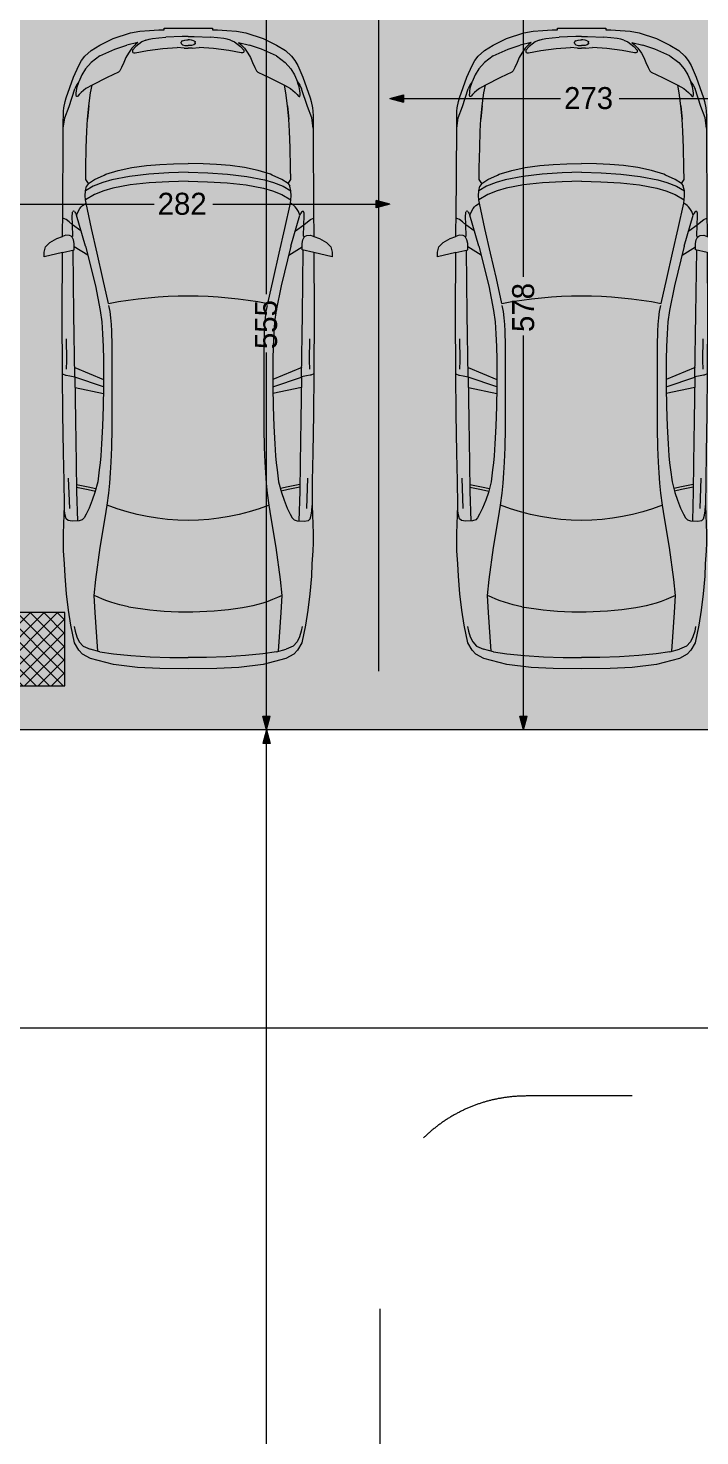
# Model space of a CAD drawing. Header units: millimetres. Extents: x 635850 to 824661, y -5878409 to -5774454.
# Drawn here: x 755954 to 760541, y -5798072 to -5788461 of the extents above; entities that cross this region are included whole.
import ezdxf

# ---------------------------------------------------------------- set-up
doc = ezdxf.new("R2010")
doc.units = ezdxf.units.MM
doc.header["$MEASUREMENT"] = 0
doc.linetypes.add('A - Long Dashed', pattern=[2750, 1500, -1250])
for name, color, linetype, lineweight, true_color in [('2D Drafting - General_Pen_No__241', 7, 'Continuous', 13, 0xe8e8e8), ('A - Ndertesa 1 - Veturat_Pen_No__102', 7, 'Continuous', 13, 0xcccccc), ('A - Ndertesa 7 - Ndertesa 4 - Dimensionimi Bazik_Pen_No__102', 7, 'Continuous', 13, 0xcccccc), ('A - Ndertesa 7 - Ndertesa 4 - Dimensionimi Bazik_Pen_No__82', 7, 'Continuous', 20, 0xaaaaaa), ('A - Ndertesa 7 - Veturat_Pen_No__102', 7, 'Continuous', 13, 0xcccccc), ('A - Situacioni_Pen_No__249', 7, 'Continuous', 13, 0xe8e8e8), ('A - Situacioni_Pen_No__82', 7, 'Continuous', 20, 0xaaaaaa)]:
    doc.layers.add(name, color=color, linetype=linetype, lineweight=lineweight, true_color=true_color)
doc.layers.add('A - Ndertesa 7 - Ndertesa 4 - Dimensionimi Bazik', color=7, linetype='Continuous')
doc.layers.add('A - Ndertesa 7 - Shtyllat', color=7, linetype='Continuous')
doc.layers.add('A - Ndertesa 7 - Shtyllat_Pen_No__1', color=7, linetype='Continuous', lineweight=13)
doc.layers.add('A - Ndertesa 7 - Shtyllat_Pen_No__101', color=252, linetype='Continuous', lineweight=13)
doc.styles.add('GENERATED_STYLE_1', font='GOTHIC.TTF')
doc.dimstyles.new('GENERATED_STYLE__1', dxfattribs={"dimtxt": 150, "dimasz": 91.78744, "dimexe": 0.18, "dimexo": 0.0625, "dimgap": 0, "dimtad": 0, "dimdec": 0, "dimlfac": 0.1, "dimzin": 0, "dimdsep": 46, "dimtxsty": 'GENERATED_STYLE_1', "dimblk": 'ARROWHEAD_5', "dimblk1": 'ARROWHEAD_5', "dimblk2": 'ARROWHEAD_5', "dimcen": 0.09, "dimse1": 1, "dimse2": 1, "dimclrd": 256, "dimclre": 256, "dimclrt": 256, "dimadec": 0, "dimazin": 0, "dimtfac": 1, "dimtdec": 4, "dimtmove": 0, "dimatfit": 3, "dimfxl": 0, "dimtolj": 1, "dimtzin": 0, "dimarcsym": 0})
doc.dimstyles.new('GENERATED_STYLE__2', dxfattribs={"dimtxt": 150, "dimasz": 91.78744, "dimexe": 0.18, "dimexo": 0.0625, "dimgap": 0, "dimtad": 0, "dimtih": 1, "dimtoh": 1, "dimdec": 0, "dimlfac": 0.1, "dimzin": 0, "dimdsep": 46, "dimtxsty": 'GENERATED_STYLE_1', "dimblk": 'ARROWHEAD_5', "dimblk1": 'ARROWHEAD_5', "dimblk2": 'ARROWHEAD_5', "dimcen": 0.09, "dimse1": 1, "dimse2": 1, "dimclrd": 256, "dimclre": 256, "dimclrt": 256, "dimadec": 0, "dimazin": 0, "dimtfac": 1, "dimtdec": 4, "dimtmove": 0, "dimatfit": 3, "dimfxl": 0, "dimtolj": 1, "dimtzin": 0, "dimarcsym": 0})

# ---------------------------------------------------------------- blocks, each defined once
blk = doc.blocks.new('Column_287', base_point=(755405, -5792701.4))
at = {"layer": 'A - Ndertesa 7 - Shtyllat_Pen_No__101', "linetype": 'Continuous', "lineweight": 13}
h = blk.add_hatch(dxfattribs=at)
h.set_pattern_fill('Concrete_Block', color=252, style=0, pattern_type=2)
h.set_pattern_definition([(45, (664183.82, -5827429.525), (-45.96194, 45.96194), []), (135, (664183.82, -5827429.525), (45.96194, 45.96194), [])])
h.paths.add_polyline_path([(754605, -5792451.4), (754605, -5792951.4), (756205, -5792951.4), (756205, -5792451.4)])
at = {"layer": 'A - Ndertesa 7 - Shtyllat_Pen_No__1', "color": 7, "linetype": 'Continuous', "lineweight": 13, "flags": 128}
blk.add_lwpolyline([(754605, -5792451.4), (754605, -5792951.4), (756205, -5792951.4), (756205, -5792451.4)], close=True, dxfattribs=at)
blk = doc.blocks.new('Car 05 25')
at = {"layer": 'A - Ndertesa 1 - Veturat_Pen_No__102', "color": 254, "linetype": 'Continuous', "lineweight": 13, "true_color": 0xcccccc}
for p, q in [((-626.6, 772.5), (-664.9, 761)), ((-594.9, 778.5), (-626.6, 772.5)), ((124.6, 791.4), (129, 820.5)), ((125.7, 743.9), (124.6, 791.4)), ((129, 820.5), (138.9, 832.4)), ((138.9, 832.4), (165.2, 840.3)), ((165.2, 840.3), (194.7, 844.3)), ((194.7, 844.3), (230.8, 845.5)), ((210.9, 809.2), (418.1, 816.2)), ((813.6, 769.3), (522, 764.7)), ((1108.6, 774), (813.6, 769.3)), ((1036.3, 772.8), (996.5, 578.8)), ((1042, 578), (1107.6, 774)), ((1173.3, 774.9), (1090.3, 577.9)), ((1115.1, 808.9), (1108.6, 774)), ((1108.6, 774), (1537.6, 780)), ((1119.5, 833.3), (1115.1, 808.9)), ((1120.2, 836.3), (1119.5, 833.3)), ((1120.7, 838.2), (1120.2, 836.3)), ((1129.9, 858.5), (1120.7, 838.2)), ((1162.6, 830.5), (1220.1, 829.1)), ((1220.1, 829.1), (1369.7, 831.5)), ((1537.6, 780), (1975, 786.1)), ((1939.2, 686.2), (1995.9, 777.4)), ((1957.8, 858.1), (1977.2, 777.4)), ((1977.2, 777.4), (2019.6, 777.4)), ((2019.6, 777.4), (2044.5, 783.1)), ((2044.5, 783.1), (2063.4, 792.3)), ((2063.4, 792.3), (2070.4, 799.9)), ((2068.7, 787.7), (2065.4, 794.5)), ((2075.3, 835.7), (2067.9, 857.7)), ((2068.7, 787.7), (2148, 790.5)), ((2070.4, 799.9), (2075.2, 809.4)), ((2075.2, 809.4), (2075.3, 835.7)), ((2106.5, 732.2), (2148, 790.5)), ((2148, 790.5), (2166.8, 813.8)), ((2148, 790.5), (2205.6, 792.2)), ((2166.8, 813.8), (2182.3, 834.1)), ((2182.3, 834.1), (2193.2, 856.5)), ((2205.6, 792.2), (2227.2, 791)), ((2226.6, 769.9), (2213.5, 763)), ((2234.4, 774), (2226.6, 769.9)), ((2227.2, 791), (2232.6, 790)), ((2232.6, 790), (2237.9, 787.3)), ((2238.5, 776.9), (2234.4, 774)), ((2240.8, 784), (2237.9, 787.3)), ((2238.5, 776.9), (2240.9, 780.5)), ((2240.9, 780.5), (2240.8, 784)), ((2808, 852.6), (2876.9, 843.3)), ((2876.9, 843.3), (2954.2, 813.7)), ((2904.1, 832.9), (2905.1, 832.8)), ((2954.2, 813.7), (3075.8, 774.7)), ((3100.5, 763.1), (3075.8, 774.7)), ((-729.4, 716.4), (-750.6, 669.8)), ((-701.1, 743.3), (-729.4, 716.4)), ((-664.9, 761), (-701.1, 743.3)), ((327.4, 761.9), (125.4, 756.5)), ((132.4, 722.8), (125.7, 743.9)), ((146.7, 710.6), (132.4, 722.8)), ((171.3, 696.6), (146.7, 710.6)), ((212.6, 676.5), (171.3, 696.6)), ((266.3, 654.6), (212.6, 676.5)), ((522, 764.7), (327.4, 761.9)), ((339.1, 683.1), (329.6, 633.9)), ((355.3, 762.3), (339.1, 683.1)), ((357.2, 683.4), (346.8, 629.5)), ((373.4, 762.6), (357.2, 683.4)), ((2000.4, 701.6), (1730.4, 633.8)), ((2000.4, 701.6), (2213.5, 763)), ((2122, 660), (2293.8, 697.7)), ((2213.5, 763), (2238.3, 752.2)), ((2238.3, 752.2), (2258.5, 739.7)), ((2258.5, 739.7), (2269, 731.1)), ((2269, 731.1), (2278.8, 722)), ((2278.8, 722), (2293.8, 697.7)), ((2293.8, 697.7), (2317.2, 700.7)), ((2293.8, 697.6), (2293.8, 697.7)), ((2317.2, 700.7), (2345.7, 702.7)), ((2355.1, 639.9), (2317.2, 700.7)), ((2345.7, 702.7), (2378.9, 702)), ((2410.1, 649.1), (2378.9, 702)), ((2378.9, 702), (2410.6, 694.2)), ((2410.6, 694.2), (2410.6, 694.2)), ((2428.7, 681.7), (2410.6, 694.2)), ((2428.7, 681.7), (2457.3, 700)), ((2428.8, 681.7), (2428.7, 681.7)), ((2428.8, 681.7), (2456.7, 639.8)), ((2457.3, 700), (2535.5, 698)), ((2535.4, 698), (2673.2, 695.5)), ((2535.5, 698), (2535.5, 698)), ((2673.2, 695.5), (2787.2, 691.5)), ((2787.2, 691.5), (2868.4, 687.2)), ((2868.4, 687.2), (2959.7, 679)), ((2959.7, 679), (2868.4, 687.2)), ((2959.7, 679), (3047.2, 666.2)), ((3022.5, 758.3), (3023.7, 762.5)), ((3024.5, 753.7), (3022.5, 758.3)), ((3023.7, 762.5), (3034.6, 765.1)), ((3037.9, 743.5), (3024.5, 753.7)), ((3034.6, 765.1), (3046.9, 763.8)), ((3050.6, 730.7), (3037.9, 743.5)), ((3046.9, 763.8), (3060.9, 762.9)), ((3064.5, 714.6), (3050.6, 730.7)), ((3060.9, 762.9), (3089.9, 757.4)), ((3077, 697.8), (3064.5, 714.6)), ((3100, 656.6), (3077, 697.8)), ((3089.9, 757.4), (3108.4, 751.4)), ((3114.1, 753.3), (3100.5, 763.1)), ((3108.4, 751.4), (3122.9, 746.4)), ((3122.9, 746.4), (3114.1, 753.3)), ((3170.1, 726.6), (3122.9, 746.4)), ((3211.7, 701), (3170.1, 726.6)), ((3254.3, 663.2), (3211.7, 701)), ((-768.3, 602.3), (-782.8, 510)), ((-768.3, 602.3), (-750.6, 669.8)), ((-764.3, 617.3), (-665.7, 624)), ((-665.7, 624), (-500.9, 634.2)), ((-500.9, 634.2), (-383, 642)), ((-383, 642), (-274.2, 631.3)), ((-274.2, 631.3), (-56.4, 600.5)), ((-56.4, 600.5), (145.9, 566.6)), ((319.5, 636.4), (266.3, 654.6)), ((392.7, 617.8), (319.5, 636.4)), ((474.8, 607.1), (392.7, 617.8)), ((521.3, 601.6), (474.8, 607.1)), ((570, 596.8), (521.3, 601.6)), ((652.6, 591), (570, 596.8)), ((772.8, 585), (652.6, 591)), ((907.3, 580.3), (772.8, 585)), ((1042, 578), (907.3, 580.3)), ((1227.8, 577.5), (1042, 578)), ((1316.1, 580.5), (1227.8, 577.5)), ((1403, 584.4), (1316.1, 580.5)), ((1483.9, 590.1), (1403, 584.4)), ((1562, 600.6), (1483.9, 590.1)), ((1730.4, 633.8), (1562, 600.6)), ((1610.7, 544.1), (1779.6, 581.8)), ((1779.6, 581.8), (1952.8, 621.3)), ((1952.8, 621.3), (2122, 660)), ((2379.8, 575.4), (2355.1, 639.9)), ((2436, 583.2), (2410.1, 649.1)), ((2453.6, 521.6), (2436, 583.2)), ((2456.7, 639.8), (2487.2, 574.3)), ((3047.2, 666.2), (3100, 656.6)), ((3152.9, 553.9), (3100, 656.6)), ((3301.9, 602.8), (3254.3, 663.2)), ((3301.9, 602.8), (3346, 501.4)), ((-782.8, 510), (-794.5, 390.6)), ((145.9, 566.6), (233.3, 552.3)), ((233.3, 552.3), (315.3, 541.4)), ((315.3, 541.4), (384.3, 535.1)), ((384.3, 535.1), (454.2, 530.4)), ((454.2, 530.4), (526.2, 526.3)), ((526.2, 526.3), (627.7, 521.8)), ((627.7, 521.8), (756.8, 518.1)), ((756.8, 518.1), (1322.6, 518.1)), ((1322.6, 518.1), (1420.5, 521.7)), ((1420.5, 521.7), (1466.6, 524)), ((1466.6, 524), (1510.9, 527.6)), ((1510.9, 527.6), (1554.3, 533.1)), ((1554.3, 533.1), (1596.8, 541)), ((1597.3, 541.2), (1596.7, 540.9)), ((2397.3, 514.3), (2379.8, 575.4)), ((2419.3, 395.7), (2397.3, 514.3)), ((2477.6, 401.1), (2453.6, 521.6)), ((2487.2, 574.3), (2491.8, 562)), ((2491.8, 562), (2517.9, 477)), ((3189.6, 475.6), (3152.9, 553.9)), ((3346, 501.4), (3374.3, 419.6)), ((-794.5, 390.6), (-802.4, 258.7)), ((2433.7, 266.1), (2419.3, 395.7)), ((2493.9, 269.1), (2477.6, 401.1)), ((2517.9, 477), (2537.5, 384.1)), ((3199.4, 466.8), (3189.6, 475.6)), ((3220.7, 454.4), (3199.4, 466.8)), ((3256.1, 439.2), (3220.7, 454.4)), ((3288.4, 425.1), (3256.1, 439.2)), ((3319.4, 408.4), (3288.4, 425.1)), ((3353.5, 384.3), (3319.4, 408.4)), ((3391.1, 344.2), (3374.3, 419.6)), ((2537.5, 384.1), (2551.5, 285.6)), ((3321.2, 370.5), (3321, 362.1)), ((3321, 362.1), (3338.3, 276.9)), ((3324.7, 377.3), (3321.2, 370.5)), ((3328.3, 379.6), (3324.7, 377.3)), ((3338.5, 379.5), (3328.3, 379.6)), ((3363.6, 357.8), (3338.5, 379.5)), ((3377.2, 360), (3353.5, 384.3)), ((3396.7, 315.8), (3363.6, 357.8)), ((3391.1, 344.2), (3377.2, 360)), ((3408.1, 289.4), (3396.7, 315.8)), ((3408.1, 289.4), (3413.8, 267.3)), ((-802.4, 258.7), (-806.8, 124.9)), ((2441.6, 132), (2433.7, 266.1)), ((2503.1, 133.2), (2493.9, 269.1)), ((2551.5, 285.6), (2559.7, 193.7)), ((2559.7, 193.7), (2564.4, 101.2)), ((3338.3, 276.9), (3351.9, 172.7)), ((3413.8, 267.3), (3418.5, 242.9)), ((3418.5, 242.9), (3424, 200.7)), ((3424, 200.7), (3427.7, 152)), ((-806.8, 124.9), (-808, 0)), ((2444, 0), (2441.6, 132)), ((2506, 0), (2503.1, 133.2)), ((2564.4, 101.2), (2566, 0)), ((3351.9, 172.7), (3358.3, 75.9)), ((3432.4, 40), (3427.7, 152)), ((-806.8, -124.9), (-808, 0)), ((2444, 0), (2441.6, -132)), ((2564.4, -101.2), (2566, 0)), ((3354, 27.9), (3358.3, 75.9)), ((3354, 27.9), (3354, -0.8)), ((3354, -27.9), (3354, 0.8)), ((3370.9, 11.7), (3370.3, -0.8)), ((3370.9, -11.7), (3370.3, 0.8)), ((3372.5, 23.7), (3370.9, 11.7)), ((3376.3, 39), (3372.5, 23.7)), ((3382, 46.6), (3376.3, 39)), ((3386.2, 48.4), (3382, 46.6)), ((3386.2, 48.4), (3394.3, 48.4)), ((3398.5, 46.6), (3394.3, 48.4)), ((3404.2, 39), (3398.5, 46.6)), ((3404.2, 39), (3408, 23.7)), ((3408, 23.7), (3409.8, 8.1)), ((3409.8, 8.1), (3409.8, 0)), ((3431.8, 57.4), (3431.8, 56.8)), ((3432, 0), (3432.4, 40)), ((3432, 0), (3432.4, -40)), ((2506, 0), (2503.1, -133.2)), ((3351.9, -172.7), (3358.3, -75.9)), ((3354, -27.9), (3358.3, -75.9)), ((3372.5, -23.7), (3370.9, -11.7)), ((3376.3, -39), (3372.5, -23.7)), ((3382, -46.6), (3376.3, -39)), ((3386.2, -48.4), (3382, -46.6)), ((3386.2, -48.4), (3394.3, -48.4)), ((3398.5, -46.6), (3394.3, -48.4)), ((3404.2, -39), (3398.5, -46.6)), ((3404.2, -39), (3408, -23.7)), ((3408, -23.7), (3409.8, -8.1)), ((3409.8, -8.1), (3409.8, 0)), ((3432.4, -40), (3427.7, -152)), ((3431.8, -57.4), (3431.8, -56.8)), ((-802.4, -258.7), (-806.8, -124.9)), ((2441.6, -132), (2433.7, -266.1)), ((2503.1, -133.2), (2493.9, -269.1)), ((2559.7, -193.7), (2564.4, -101.2)), ((3338.3, -276.9), (3351.9, -172.7)), ((3424, -200.7), (3427.7, -152)), ((-794.5, -390.6), (-802.4, -258.7)), ((2433.7, -266.1), (2419.3, -395.7)), ((2493.9, -269.1), (2477.6, -401.1)), ((2537.5, -384.1), (2551.5, -285.6)), ((2551.5, -285.6), (2559.7, -193.7)), ((3321, -362.1), (3338.3, -276.9)), ((3408.1, -289.4), (3413.8, -267.3)), ((3413.8, -267.3), (3418.5, -242.9)), ((3418.5, -242.9), (3424, -200.7)), ((2517.9, -477), (2537.5, -384.1)), ((3353.5, -384.3), (3319.4, -408.4)), ((3321.2, -370.5), (3321, -362.1)), ((3324.7, -377.3), (3321.2, -370.5)), ((3328.3, -379.6), (3324.7, -377.3)), ((3338.5, -379.5), (3328.3, -379.6)), ((3363.6, -357.8), (3338.5, -379.5)), ((3377.2, -360), (3353.5, -384.3)), ((3396.7, -315.8), (3363.6, -357.8)), ((3391.1, -344.2), (3374.3, -419.6)), ((3391.1, -344.2), (3377.2, -360)), ((3408.1, -289.4), (3396.7, -315.8)), ((-782.8, -510), (-794.5, -390.6)), ((2419.3, -395.7), (2397.3, -514.3)), ((2477.6, -401.1), (2453.6, -521.6)), ((2491.8, -562), (2517.9, -477)), ((3189.6, -475.6), (3152.9, -553.9)), ((3199.4, -466.8), (3189.6, -475.6)), ((3220.7, -454.4), (3199.4, -466.8)), ((3256.1, -439.2), (3220.7, -454.4)), ((3288.4, -425.1), (3256.1, -439.2)), ((3319.4, -408.4), (3288.4, -425.1)), ((3346, -501.4), (3374.3, -419.6)), ((-768.3, -602.3), (-782.8, -510)), ((-56.4, -600.5), (145.9, -566.6)), ((145.9, -566.6), (233.3, -552.3)), ((233.3, -552.3), (315.3, -541.4)), ((315.3, -541.4), (384.3, -535.1)), ((384.3, -535.1), (454.2, -530.4)), ((454.2, -530.4), (526.2, -526.3)), ((526.2, -526.3), (627.7, -521.8)), ((627.7, -521.8), (756.8, -518.1)), ((756.8, -518.1), (1322.6, -518.1)), ((1322.6, -518.1), (1420.5, -521.7)), ((1420.5, -521.7), (1466.6, -524)), ((1466.6, -524), (1510.9, -527.6)), ((1510.9, -527.6), (1554.3, -533.1)), ((1554.3, -533.1), (1596.8, -541)), ((1597.3, -541.2), (1596.7, -540.9)), ((1610.7, -544.1), (1779.6, -581.8)), ((2379.8, -575.4), (2355.1, -639.9)), ((2397.3, -514.3), (2379.8, -575.4)), ((2453.6, -521.6), (2436, -583.2)), ((2456.7, -639.8), (2487.2, -574.3)), ((2487.2, -574.3), (2491.8, -562)), ((3152.9, -553.9), (3100, -656.6)), ((3301.9, -602.8), (3346, -501.4)), ((-768.3, -602.3), (-750.6, -669.8)), ((-764.3, -617.3), (-665.7, -624)), ((-729.4, -716.4), (-750.6, -669.8)), ((-665.7, -624), (-500.9, -634.2)), ((-500.9, -634.2), (-383, -642)), ((-383, -642), (-274.2, -631.3)), ((-274.2, -631.3), (-56.4, -600.5)), ((266.3, -654.6), (212.6, -676.5)), ((319.5, -636.4), (266.3, -654.6)), ((392.7, -617.8), (319.5, -636.4)), ((339.1, -683.1), (329.6, -633.9)), ((357.2, -683.4), (346.8, -629.5)), ((474.8, -607.1), (392.7, -617.8)), ((521.3, -601.6), (474.8, -607.1)), ((570, -596.8), (521.3, -601.6)), ((652.6, -591), (570, -596.8)), ((772.8, -585), (652.6, -591)), ((907.3, -580.3), (772.8, -585)), ((1042, -578), (907.3, -580.3)), ((1036.3, -772.8), (996.5, -578.8)), ((1227.8, -577.5), (1042, -578)), ((1042, -578), (1107.6, -774)), ((1173.3, -774.9), (1090.3, -577.9)), ((1316.1, -580.5), (1227.8, -577.5)), ((1403, -584.4), (1316.1, -580.5)), ((1483.9, -590.1), (1403, -584.4)), ((1562, -600.6), (1483.9, -590.1)), ((1730.4, -633.8), (1562, -600.6)), ((2000.4, -701.6), (1730.4, -633.8)), ((1779.6, -581.8), (1952.8, -621.3)), ((1952.8, -621.3), (2122, -660)), ((2122, -660), (2293.8, -697.7)), ((2355.1, -639.9), (2317.2, -700.7)), ((2410.1, -649.1), (2378.9, -702)), ((2436, -583.2), (2410.1, -649.1)), ((2428.8, -681.7), (2456.7, -639.8)), ((2959.7, -679), (3047.2, -666.2)), ((3047.2, -666.2), (3100, -656.6)), ((3100, -656.6), (3077, -697.8)), ((3254.3, -663.2), (3211.7, -701)), ((3301.9, -602.8), (3254.3, -663.2)), ((-701.1, -743.3), (-729.4, -716.4)), ((-664.9, -761), (-701.1, -743.3)), ((-626.6, -772.5), (-664.9, -761)), ((125.7, -743.9), (124.6, -791.4)), ((327.4, -761.9), (125.4, -756.5)), ((132.4, -722.8), (125.7, -743.9)), ((146.7, -710.6), (132.4, -722.8)), ((171.3, -696.6), (146.7, -710.6)), ((212.6, -676.5), (171.3, -696.6)), ((522, -764.7), (327.4, -761.9)), ((355.3, -762.3), (339.1, -683.1)), ((373.4, -762.6), (357.2, -683.4)), ((813.6, -769.3), (522, -764.7)), ((1939.2, -686.2), (1995.9, -777.4)), ((2000.4, -701.6), (2213.5, -763)), ((2106.5, -732.2), (2148, -790.5)), ((2213.5, -763), (2238.3, -752.2)), ((2226.6, -769.9), (2213.5, -763)), ((2238.3, -752.2), (2258.5, -739.7)), ((2258.5, -739.7), (2269, -731.1)), ((2269, -731.1), (2278.8, -722)), ((2278.8, -722), (2293.8, -697.7)), ((2293.8, -697.6), (2293.8, -697.7)), ((2293.8, -697.7), (2317.2, -700.7)), ((2317.2, -700.7), (2345.7, -702.7)), ((2345.7, -702.7), (2378.9, -702)), ((2378.9, -702), (2410.6, -694.2)), ((2428.7, -681.7), (2410.6, -694.2)), ((2410.6, -694.2), (2410.6, -694.2)), ((2428.8, -681.7), (2428.7, -681.7)), ((2428.7, -681.7), (2457.3, -700)), ((2457.3, -700), (2535.5, -698)), ((2535.4, -698), (2673.2, -695.5)), ((2535.5, -698), (2535.5, -698)), ((2673.2, -695.5), (2787.2, -691.5)), ((2787.2, -691.5), (2868.4, -687.2)), ((2868.4, -687.2), (2959.7, -679)), ((2959.7, -679), (2868.4, -687.2)), ((3024.5, -753.7), (3022.5, -758.3)), ((3022.5, -758.3), (3023.7, -762.5)), ((3023.7, -762.5), (3034.6, -765.1)), ((3037.9, -743.5), (3024.5, -753.7)), ((3034.6, -765.1), (3046.9, -763.8)), ((3050.6, -730.7), (3037.9, -743.5)), ((3046.9, -763.8), (3060.9, -762.9)), ((3064.5, -714.6), (3050.6, -730.7)), ((3060.9, -762.9), (3089.9, -757.4)), ((3077, -697.8), (3064.5, -714.6)), ((3100.5, -763.1), (3075.8, -774.7)), ((3089.9, -757.4), (3108.4, -751.4)), ((3114.1, -753.3), (3100.5, -763.1)), ((3108.4, -751.4), (3122.9, -746.4)), ((3122.9, -746.4), (3114.1, -753.3)), ((3170.1, -726.6), (3122.9, -746.4)), ((3211.7, -701), (3170.1, -726.6)), ((-594.9, -778.5), (-626.6, -772.5)), ((124.6, -791.4), (129, -820.5)), ((129, -820.5), (138.9, -832.4)), ((138.9, -832.4), (165.2, -840.3)), ((165.2, -840.3), (194.7, -844.3)), ((194.7, -844.3), (230.8, -845.5)), ((210.9, -809.2), (418.1, -816.2)), ((1108.6, -774), (813.6, -769.3)), ((1108.6, -774), (1537.6, -780)), ((1115.1, -808.9), (1108.6, -774)), ((1119.5, -833.3), (1115.1, -808.9)), ((1120.2, -836.3), (1119.5, -833.3)), ((1120.7, -838.2), (1120.2, -836.3)), ((1129.9, -858.5), (1120.7, -838.2)), ((1162.6, -830.5), (1220.1, -829.1)), ((1220.1, -829.1), (1369.7, -831.5)), ((1537.6, -780), (1975, -786.1)), ((1957.8, -858.1), (1977.2, -777.4)), ((1977.2, -777.4), (2019.6, -777.4)), ((2019.6, -777.4), (2044.5, -783.1)), ((2044.5, -783.1), (2063.4, -792.3)), ((2063.4, -792.3), (2070.4, -799.9)), ((2068.7, -787.7), (2065.4, -794.5)), ((2075.3, -835.7), (2067.9, -857.7)), ((2068.7, -787.7), (2148, -790.5)), ((2070.4, -799.9), (2075.2, -809.4)), ((2075.2, -809.4), (2075.3, -835.7)), ((2148, -790.5), (2166.8, -813.8)), ((2148, -790.5), (2205.6, -792.2)), ((2166.8, -813.8), (2182.3, -834.1)), ((2182.3, -834.1), (2193.2, -856.5)), ((2205.6, -792.2), (2227.2, -791)), ((2234.4, -774), (2226.6, -769.9)), ((2227.2, -791), (2232.6, -790)), ((2232.6, -790), (2237.9, -787.3)), ((2238.5, -776.9), (2234.4, -774)), ((2240.8, -784), (2237.9, -787.3)), ((2238.5, -776.9), (2240.9, -780.5)), ((2240.9, -780.5), (2240.8, -784)), ((2808, -852.6), (2876.9, -843.3)), ((2876.9, -843.3), (2954.2, -813.7)), ((2954.2, -813.7), (3075.8, -774.7))]:
    blk.add_line(p, q, dxfattribs=at)
at = {"layer": 'A - Ndertesa 1 - Veturat_Pen_No__102', "color": 254, "linetype": 'Continuous', "lineweight": 13, "true_color": 0xcccccc, "flags": 128}
blk.add_lwpolyline([(-483.1, -817.3), (-372.3, -830.2), (-251.8, -841), (-168.2, -844.6), (-78.4, -850.6), (-24, -852.3), (40.3, -852.3), (230.8, -845.5), (400, -847.6), (590.7, -851.7), (856.5, -856.2), (1129.9, -858.5), (1536.1, -860.4), (1957.8, -858.1), (1928.9, -983.2), (1961.1, -983.2), (1996.9, -974.9), (2026.9, -945), (2054.6, -897.6), (2067.9, -857.7), (2119.9, -857.4), (2193.2, -856.5), (2808, -852.6), (2855.7, -852.6), (2891.4, -852.5), (2922.5, -852), (2945.2, -849.4), (2989.6, -839.6), (3013.6, -833.1), (3154.3, -782.6), (3235.9, -747.6), (3269.1, -728.3), (3298.6, -705.6), (3337.3, -663.4), (3374.5, -603.6), (3418.4, -512.7), (3457.5, -393.1), (3468.3, -330.9), (3474.5, -263.7), (3478.3, -199.9), (3479.4, -164.9), (3489.5, -164.9), (3489.5, 164.9), (3479.4, 164.9), (3478.3, 199.9), (3474.5, 263.7), (3468.3, 330.9), (3457.5, 393.1), (3418.4, 512.7), (3374.5, 603.6), (3337.3, 663.4), (3298.6, 705.6), (3269.1, 728.3), (3235.9, 747.6), (3154.3, 782.6), (3013.6, 833.1), (2989.6, 839.6), (2945.2, 849.4), (2922.5, 852), (2891.4, 852.5), (2855.7, 852.6), (2808, 852.6), (2193.2, 856.5), (2119.9, 857.4), (2067.9, 857.7), (2054.6, 897.6), (2026.9, 945), (1996.9, 974.9), (1961.1, 983.2), (1928.9, 983.2), (1957.8, 858.1), (1536.1, 860.4), (1129.9, 858.5), (856.5, 856.2), (590.7, 851.7), (400, 847.6), (230.8, 845.5), (40.3, 852.3), (-24, 852.3), (-78.4, 850.6), (-168.2, 844.6), (-251.8, 841), (-372.3, 830.2), (-483.1, 817.3), (-585.2, 801), (-706.3, 775.8), (-757.7, 747), (-784.8, 721.8), (-815, 667.8), (-855.1, 511), (-874.7, 345), (-882.9, 194.7), (-885.4, 0), (-882.9, -194.7), (-874.7, -345), (-855.1, -511), (-815, -667.8), (-784.8, -721.8), (-757.7, -747), (-706.3, -775.8), (-585.2, -801)], close=True, dxfattribs=at)
at = {"layer": 'A - Ndertesa 1 - Veturat_Pen_No__102', "color": 254, "linetype": 'Continuous', "lineweight": 13, "true_color": 0xcccccc}
for centre, radius, start, end in [((492.9, 217.7), 973.2, 154.15445, 170.91173), ((1649.8, 0), 1520.4, 158.69921, 201.30079), ((-1245.2, 0), 2907.3, 349.2142, 10.7858), ((1856.4, -1.7), 2354, 170.8804, 189.92229), ((492.9, -217.7), 973.2, 191.23053, 205.84555)]:
    blk.add_arc(centre, radius, start, end, dxfattribs=at)
blk = doc.blocks.new('*D1629', base_point=(664183.8, -5827429.5))
at = {"layer": 'A - Ndertesa 7 - Ndertesa 4 - Dimensionimi Bazik_Pen_No__102', "linetype": 'Continuous', "lineweight": 13, "true_color": 0xcccccc}
for points in [[(757581, -5793251.4), (757606, -5793158.1), (757556, -5793158.1)], [(757581, -5793251.4), (757556, -5793344.7), (757606, -5793344.7)], [(757581, -5814274.6), (757606, -5814181.3), (757556, -5814181.3)], [(757581, -5814274.6), (757556, -5814367.9), (757606, -5814367.9)]]:
    blk.add_hatch(color=254, dxfattribs=at).paths.add_polyline_path(points)
at = {"layer": 'A - Ndertesa 7 - Ndertesa 4 - Dimensionimi Bazik_Pen_No__102', "color": 254, "linetype": 'Continuous', "lineweight": 13, "true_color": 0xcccccc}
for p, q in [((757581, -5793251.4), (757556, -5793344.7)), ((757581, -5793251.4), (757606, -5793344.7)), ((757606, -5793344.7), (757556, -5793344.7)), ((757581, -5803476.4), (757581, -5793344.7)), ((757581, -5814181.3), (757581, -5804049.6)), ((757556, -5814181.3), (757606, -5814181.3)), ((757581, -5814274.6), (757556, -5814181.3)), ((757581, -5814274.6), (757606, -5814181.3))]:
    blk.add_line(p, q, dxfattribs=at)
at = {"layer": 'A - Ndertesa 7 - Ndertesa 4 - Dimensionimi Bazik_Pen_No__82', "color": 253, "lineweight": 20, "true_color": 0xaaaaaa, "insert": (757656, -5804025.6), "char_height": 150, "attachment_point": 7, "rotation": 90, "style": 'GENERATED_STYLE_1'}
blk.add_mtext('\\A1;{\\pql;\\fCentury Gothic|b0|i0|c0|p34;2,102}', dxfattribs=at)
blk = doc.blocks.new('ARROWHEAD_5')
at = {"linetype": 'Continuous', "lineweight": 0}
blk.add_hatch(color=0, dxfattribs=at).paths.add_polyline_path([(-1, 0.2679), (0, 0), (-1, -0.2679)])
at = {"color": 0, "linetype": 'Continuous', "lineweight": 0}
blk.add_line((0, 0), (-1, 0), dxfattribs=at)
blk = doc.blocks.new('*D1630', base_point=(664183.8, -5827429.5))
at = {"layer": 'A - Ndertesa 7 - Ndertesa 4 - Dimensionimi Bazik_Pen_No__102', "linetype": 'Continuous', "lineweight": 13, "true_color": 0xcccccc}
for points in [[(757581, -5787700.6), (757606, -5787607.3), (757556, -5787607.3)], [(757581, -5787700.6), (757556, -5787793.9), (757606, -5787793.9)], [(757581, -5793251.4), (757606, -5793158.1), (757556, -5793158.1)], [(757581, -5793251.4), (757556, -5793344.7), (757606, -5793344.7)]]:
    blk.add_hatch(color=254, dxfattribs=at).paths.add_polyline_path(points)
at = {"layer": 'A - Ndertesa 7 - Ndertesa 4 - Dimensionimi Bazik_Pen_No__102', "color": 254, "linetype": 'Continuous', "lineweight": 13, "true_color": 0xcccccc}
for p, q in [((757581, -5787700.6), (757556, -5787793.9)), ((757581, -5787700.6), (757606, -5787793.9)), ((757606, -5787793.9), (757556, -5787793.9)), ((757581, -5790276.2), (757581, -5787793.9)), ((757581, -5793158.1), (757581, -5790675.8)), ((757556, -5793158.1), (757606, -5793158.1)), ((757581, -5793251.4), (757556, -5793158.1)), ((757581, -5793251.4), (757606, -5793158.1))]:
    blk.add_line(p, q, dxfattribs=at)
at = {"layer": 'A - Ndertesa 7 - Ndertesa 4 - Dimensionimi Bazik_Pen_No__82', "color": 253, "lineweight": 20, "true_color": 0xaaaaaa, "insert": (757656, -5790651.8), "char_height": 150, "attachment_point": 7, "rotation": 90, "style": 'GENERATED_STYLE_1'}
blk.add_mtext('\\A1;{\\pql;\\fCentury Gothic|b0|i0|c0|p34;555}', dxfattribs=at)
blk = doc.blocks.new('*D1633', base_point=(664183.8, -5827429.5))
at = {"layer": 'A - Ndertesa 7 - Ndertesa 4 - Dimensionimi Bazik_Pen_No__102', "linetype": 'Continuous', "lineweight": 13, "true_color": 0xcccccc}
for points in [[(759336.2, -5787467.4), (759311.2, -5787560.7), (759361.2, -5787560.7)], [(759336.2, -5793251.4), (759361.2, -5793158.1), (759311.2, -5793158.1)]]:
    blk.add_hatch(color=254, dxfattribs=at).paths.add_polyline_path(points)
at = {"layer": 'A - Ndertesa 7 - Ndertesa 4 - Dimensionimi Bazik_Pen_No__102', "color": 254, "linetype": 'Continuous', "lineweight": 13, "true_color": 0xcccccc}
for p, q in [((759336.2, -5787467.4), (759311.2, -5787560.7)), ((759336.2, -5787467.4), (759361.2, -5787560.7)), ((759361.2, -5787560.7), (759311.2, -5787560.7)), ((759336.2, -5790159.6), (759336.2, -5787560.7)), ((759336.2, -5793158.1), (759336.2, -5790559.2)), ((759311.2, -5793158.1), (759361.2, -5793158.1)), ((759336.2, -5793251.4), (759311.2, -5793158.1)), ((759336.2, -5793251.4), (759361.2, -5793158.1))]:
    blk.add_line(p, q, dxfattribs=at)
at = {"layer": 'A - Ndertesa 7 - Ndertesa 4 - Dimensionimi Bazik_Pen_No__82', "color": 253, "lineweight": 20, "true_color": 0xaaaaaa, "insert": (759411.2, -5790535.2), "char_height": 150, "attachment_point": 7, "rotation": 90, "style": 'GENERATED_STYLE_1'}
blk.add_mtext('\\A1;{\\pql;\\fCentury Gothic|b0|i0|c0|p34;578}', dxfattribs=at)
blk = doc.blocks.new('*D1634', base_point=(664183.8, -5827429.5))
at = {"layer": 'A - Ndertesa 7 - Ndertesa 4 - Dimensionimi Bazik_Pen_No__102', "linetype": 'Continuous', "lineweight": 13, "true_color": 0xcccccc}
for points in [[(762612.4, -5787080.7), (762587.4, -5787174), (762637.4, -5787174)], [(762612.4, -5793251.4), (762637.4, -5793158.1), (762587.4, -5793158.1)]]:
    blk.add_hatch(color=254, dxfattribs=at).paths.add_polyline_path(points)
at = {"layer": 'A - Ndertesa 7 - Ndertesa 4 - Dimensionimi Bazik_Pen_No__102', "color": 254, "linetype": 'Continuous', "lineweight": 13, "true_color": 0xcccccc}
for p, q in [((762612.4, -5787080.7), (762587.4, -5787174)), ((762612.4, -5787080.7), (762637.4, -5787174)), ((762637.4, -5787174), (762587.4, -5787174)), ((762612.4, -5789966.2), (762612.4, -5787174)), ((762612.4, -5793158.1), (762612.4, -5790365.8)), ((762587.4, -5793158.1), (762637.4, -5793158.1)), ((762612.4, -5793251.4), (762587.4, -5793158.1)), ((762612.4, -5793251.4), (762637.4, -5793158.1))]:
    blk.add_line(p, q, dxfattribs=at)
at = {"layer": 'A - Ndertesa 7 - Ndertesa 4 - Dimensionimi Bazik_Pen_No__82', "color": 253, "lineweight": 20, "true_color": 0xaaaaaa, "insert": (762687.4, -5790341.8), "char_height": 150, "attachment_point": 7, "rotation": 90, "style": 'GENERATED_STYLE_1'}
blk.add_mtext('\\A1;{\\pql;\\fCentury Gothic|b0|i0|c0|p34;617}', dxfattribs=at)
blk = doc.blocks.new('*D1648', base_point=(664183.8, -5827429.5))
at = {"layer": 'A - Ndertesa 7 - Ndertesa 4 - Dimensionimi Bazik_Pen_No__102', "linetype": 'Continuous', "lineweight": 13, "true_color": 0xcccccc}
for points in [[(758424.5, -5788940.3), (758517.8, -5788965.3), (758517.8, -5788915.3)], [(761154.1, -5788940.3), (761060.8, -5788915.3), (761060.8, -5788965.3)]]:
    blk.add_hatch(color=254, dxfattribs=at).paths.add_polyline_path(points)
at = {"layer": 'A - Ndertesa 7 - Ndertesa 4 - Dimensionimi Bazik_Pen_No__102', "color": 254, "linetype": 'Continuous', "lineweight": 13, "true_color": 0xcccccc}
for p, q in [((758424.5, -5788940.3), (758517.8, -5788915.3)), ((758424.5, -5788940.3), (758517.8, -5788965.3)), ((758517.8, -5788915.3), (758517.8, -5788965.3)), ((758517.8, -5788940.3), (759589.5, -5788940.3)), ((759989.1, -5788940.3), (761060.8, -5788940.3)), ((761060.8, -5788965.3), (761060.8, -5788915.3)), ((761154.1, -5788940.3), (761060.8, -5788915.3)), ((761154.1, -5788940.3), (761060.8, -5788965.3))]:
    blk.add_line(p, q, dxfattribs=at)
at = {"layer": 'A - Ndertesa 7 - Ndertesa 4 - Dimensionimi Bazik_Pen_No__82', "color": 253, "lineweight": 20, "true_color": 0xaaaaaa, "insert": (759613.6, -5789015.3), "char_height": 150, "attachment_point": 7, "style": 'GENERATED_STYLE_1'}
blk.add_mtext('\\A1;{\\pql;\\fCentury Gothic|b0|i0|c0|p34;273}', dxfattribs=at)
blk = doc.blocks.new('*D1649', base_point=(664183.8, -5827429.5))
at = {"layer": 'A - Ndertesa 7 - Ndertesa 4 - Dimensionimi Bazik_Pen_No__102', "linetype": 'Continuous', "lineweight": 13, "true_color": 0xcccccc}
for points in [[(755604.5, -5789661.8), (755697.8, -5789686.8), (755697.8, -5789636.8)], [(758424.5, -5789661.8), (758331.2, -5789636.8), (758331.2, -5789686.8)]]:
    blk.add_hatch(color=254, dxfattribs=at).paths.add_polyline_path(points)
at = {"layer": 'A - Ndertesa 7 - Ndertesa 4 - Dimensionimi Bazik_Pen_No__102', "color": 254, "linetype": 'Continuous', "lineweight": 13, "true_color": 0xcccccc}
for p, q in [((755604.5, -5789661.8), (755697.8, -5789636.8)), ((755604.5, -5789661.8), (755697.8, -5789686.8)), ((755697.8, -5789636.8), (755697.8, -5789686.8)), ((755697.8, -5789661.8), (756814.7, -5789661.8)), ((757214.3, -5789661.8), (758331.2, -5789661.8)), ((758331.2, -5789686.8), (758331.2, -5789636.8)), ((758424.5, -5789661.8), (758331.2, -5789636.8)), ((758424.5, -5789661.8), (758331.2, -5789686.8))]:
    blk.add_line(p, q, dxfattribs=at)
at = {"layer": 'A - Ndertesa 7 - Ndertesa 4 - Dimensionimi Bazik_Pen_No__82', "color": 253, "lineweight": 20, "true_color": 0xaaaaaa, "insert": (756838.8, -5789736.8), "char_height": 150, "attachment_point": 7, "style": 'GENERATED_STYLE_1'}
blk.add_mtext('\\A1;{\\pql;\\fCentury Gothic|b0|i0|c0|p34;282}', dxfattribs=at)
blk = doc.blocks.new('*D1677', base_point=(664183.8, -5827429.5))
at = {"layer": 'A - Ndertesa 7 - Ndertesa 4 - Dimensionimi Bazik_Pen_No__102', "linetype": 'Continuous', "lineweight": 13, "true_color": 0xcccccc}
for points in [[(755604.5, -5795285.9), (755697.8, -5795310.9), (755697.8, -5795260.9)], [(785655, -5795285.9), (785561.7, -5795260.9), (785561.7, -5795310.9)]]:
    blk.add_hatch(color=254, dxfattribs=at).paths.add_polyline_path(points)
at = {"layer": 'A - Ndertesa 7 - Ndertesa 4 - Dimensionimi Bazik_Pen_No__102', "color": 254, "linetype": 'Continuous', "lineweight": 13, "true_color": 0xcccccc}
for p, q in [((755604.5, -5795285.9), (755697.8, -5795260.9)), ((755604.5, -5795285.9), (755697.8, -5795310.9)), ((755697.8, -5795260.9), (755697.8, -5795310.9)), ((755697.8, -5795285.9), (770343.1, -5795285.9)), ((770916.4, -5795285.9), (785561.7, -5795285.9)), ((785561.7, -5795310.9), (785561.7, -5795260.9)), ((785655, -5795285.9), (785561.7, -5795260.9)), ((785655, -5795285.9), (785561.7, -5795310.9))]:
    blk.add_line(p, q, dxfattribs=at)
at = {"layer": 'A - Ndertesa 7 - Ndertesa 4 - Dimensionimi Bazik_Pen_No__82', "color": 253, "lineweight": 20, "true_color": 0xaaaaaa, "insert": (770367.2, -5795360.9), "char_height": 150, "attachment_point": 7, "style": 'GENERATED_STYLE_1'}
blk.add_mtext('\\A1;{\\pql;\\fCentury Gothic|b0|i0|c0|p34;3,005}', dxfattribs=at)
blk = doc.blocks.new('*D1678', base_point=(664183.8, -5827429.5))
at = {"layer": 'A - Ndertesa 7 - Ndertesa 4 - Dimensionimi Bazik_Pen_No__102', "linetype": 'Continuous', "lineweight": 13, "true_color": 0xcccccc}
for points in [[(755604.5, -5801427.6), (755697.8, -5801452.6), (755697.8, -5801402.6)], [(760455, -5801427.6), (760361.7, -5801402.6), (760361.7, -5801452.6)]]:
    blk.add_hatch(color=254, dxfattribs=at).paths.add_polyline_path(points)
at = {"layer": 'A - Ndertesa 7 - Ndertesa 4 - Dimensionimi Bazik_Pen_No__102', "color": 254, "linetype": 'Continuous', "lineweight": 13, "true_color": 0xcccccc}
for p, q in [((755604.5, -5801427.6), (755697.8, -5801402.6)), ((755604.5, -5801427.6), (755697.8, -5801452.6)), ((755697.8, -5801402.6), (755697.8, -5801452.6)), ((755697.8, -5801427.6), (757830, -5801427.6)), ((758229.5, -5801427.6), (760361.7, -5801427.6)), ((760361.7, -5801452.6), (760361.7, -5801402.6)), ((760455, -5801427.6), (760361.7, -5801402.6)), ((760455, -5801427.6), (760361.7, -5801452.6))]:
    blk.add_line(p, q, dxfattribs=at)
at = {"layer": 'A - Ndertesa 7 - Ndertesa 4 - Dimensionimi Bazik_Pen_No__82', "color": 253, "lineweight": 20, "true_color": 0xaaaaaa, "insert": (757854, -5801502.6), "char_height": 150, "attachment_point": 7, "style": 'GENERATED_STYLE_1'}
blk.add_mtext('\\A1;{\\pql;\\fCentury Gothic|b0|i0|c0|p34;485}', dxfattribs=at)

msp = doc.modelspace()

# ---------------------------------------------------------------- hatches: boundary and pattern name
at = {"layer": '2D Drafting - General_Pen_No__241', "linetype": 'Continuous', "lineweight": 0, "true_color": 0xf9f9f9}
msp.add_hatch(color=7, dxfattribs=at).paths.add_polyline_path([(750355, -5788051.4), (750355, -5793251.4), (755604.5, -5793251.4), (785655, -5793251.4), (785655, -5783113.7), (765085.1, -5784270.8), (754242.4, -5785551.4), (754242.4, -5788051.4)])

# ---------------------------------------------------------------- linework, layer by layer
at = {"layer": 'A - Situacioni_Pen_No__249', "color": 254, "linetype": 'A - Long Dashed', "lineweight": 13, "true_color": 0xe8e8e8, "flags": 128}
msp.add_lwpolyline([(773829.7, -5795751.4), (759354.6, -5795751.4, 0.414214), (758354.6, -5796751.4), (758354.6, -5810360.4)], format="xyb", dxfattribs=at)
at = {"layer": 'A - Situacioni_Pen_No__82', "color": 253, "linetype": 'Continuous', "lineweight": 20, "true_color": 0xaaaaaa, "flags": 128}
for points in [[(758349.7, -5792851.4), (758349.7, -5787974.8)], [(785255, -5793251.4), (770604.1, -5793251.4), (750364.2, -5793251.4)]]:
    msp.add_lwpolyline(points, dxfattribs=at)

# ---------------------------------------------------------------- block references
at = {"layer": 'A - Ndertesa 7 - Shtyllat', "color": 7, "lineweight": 13}
msp.add_blockref('Column_287', (755405, -5792701.4), dxfattribs=at)
at = {"layer": 'A - Ndertesa 7 - Veturat_Pen_No__102', "color": 254, "linetype": 'Continuous', "lineweight": 13, "true_color": 0xcccccc, "xscale": -1, "zscale": 1000, "rotation": 270}
for p in [(757047.1, -5791950.5), (759733, -5791950.5)]:
    msp.add_blockref('Car 05 25', p, dxfattribs=at)

# ---------------------------------------------------------------- dimensions: what is measured, and where the dimension line sits
at = {"layer": 'A - Ndertesa 7 - Ndertesa 4 - Dimensionimi Bazik', "color": 254, "linetype": 'Continuous', "lineweight": 13, "true_color": 0xcccccc}
for base, p1, p2, picture, middle in [((762612.4, -5787080.7), (758424.5, -5793251.4), (762608.7, -5787080.7), '*D1634', (762612.4, -5790170.3)), ((759336.2, -5787467.4), (758424.5, -5793251.4), (759334.4, -5787467.4), '*D1633', (759336.2, -5790363.6)), ((757581, -5787700.6), (755604.5, -5793251.4), (757571.8, -5787700.6), '*D1630', (757581, -5790480.2)), ((757581, -5793251.4), (756690.3, -5814274.6), (755604.5, -5793251.4), '*D1629', (757581, -5803773.6))]:
    dim = msp.add_linear_dim(base=base, p1=p1, p2=p2, angle=90, dimstyle='GENERATED_STYLE__1', dxfattribs=at)
    dim.commit()
    dim.dimension.update_dxf_attribs({"geometry": picture, "text_midpoint": middle, "dimtype": 160, "text_rotation": 90})
for base, p1, p2, picture, middle in [((758424.5, -5789661.8), (755604.5, -5787907.9), (758424.5, -5787574.8), '*D1649', (757010.3, -5789661.8)), ((761154.1, -5788940.3), (758424.5, -5787574.8), (761154.1, -5788335.5), '*D1648', (759785.1, -5788940.3)), ((785655, -5795285.9), (755604.5, -5793251.4), (785655, -5793251.4), '*D1677', (770619.2, -5795285.9)), ((760455, -5801427.6), (755604.5, -5795285.9), (760455, -5798648.9), '*D1678', (758025.5, -5801427.6))]:
    dim = msp.add_linear_dim(base=base, p1=p1, p2=p2, dimstyle='GENERATED_STYLE__2', dxfattribs=at)
    dim.commit()
    dim.dimension.update_dxf_attribs({"geometry": picture, "text_midpoint": middle, "dimtype": 160})

doc.saveas('drawing.dxf')
